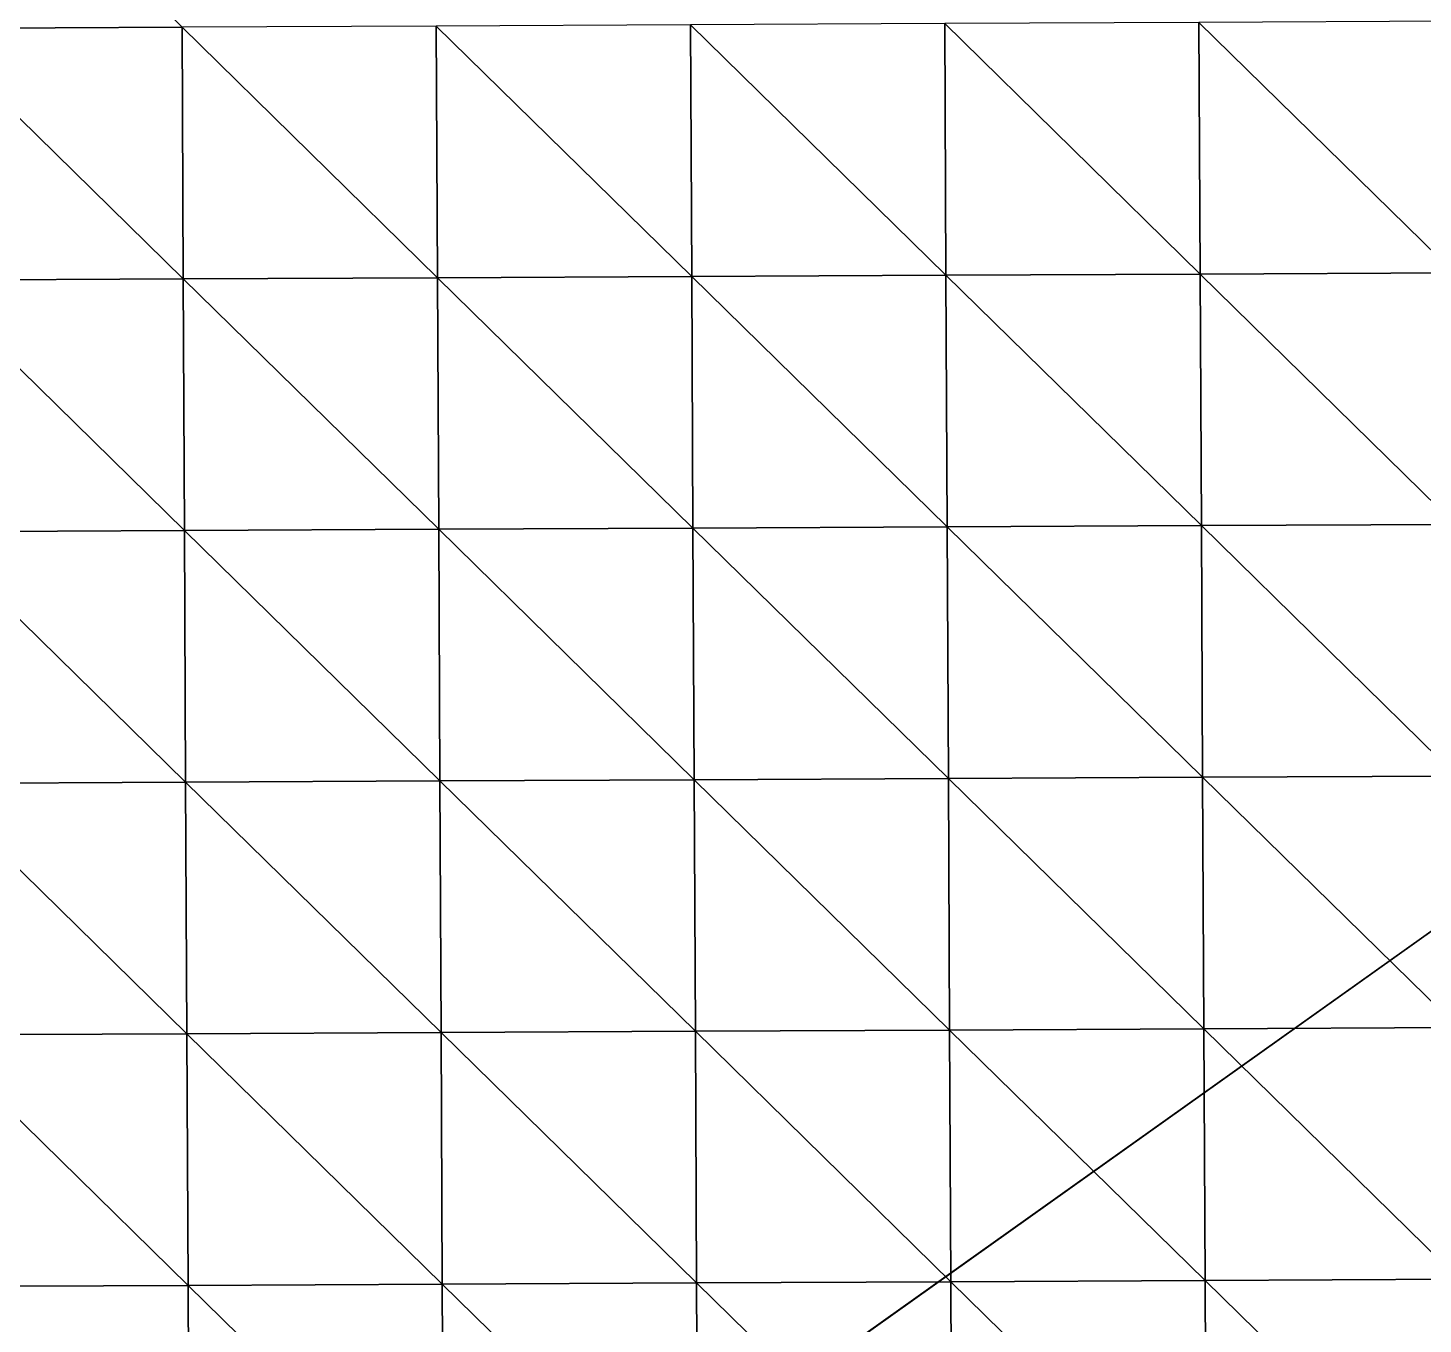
# Model space of a CAD drawing. Extents: x -372 to 678, y -263 to 741.
# Drawn here: x 148.4 to 217.4, y 135.6 to 199.7 of the extents above; entities that cross this region are included whole.
import ezdxf

# ---------------------------------------------------------------- set-up
doc = ezdxf.new("R2010")
doc.units = 0
doc.header["$LTSCALE"] = 0.0254
doc.layers.get('0').update_dxf_attribs({"linetype": 'CONTINUOUS'})
doc.layers.add('LOCATION_SNAPSHOT', color=144, linetype='CONTINUOUS')
doc.layers.add('LOCATION_TERRAIN', color=36, linetype='CONTINUOUS')

# ---------------------------------------------------------------- blocks, each defined once
blk = doc.blocks.new('LOCATION_SNAPSHOT')
at = {"color": 8}
mesh = blk.add_polyface(dxfattribs=at)
corners = [(-369.308, -262.945), (369.306, 262.947), (-371.821, 259.377), (371.824, -259.377)]
mesh.append_faces([[corners[k] for k in face] for face in [(0, 1, 2), (1, 0, 3)]], dxfattribs={"vtx0": -1, "color": 8})
blk = doc.blocks.new('LOCATION_TERRAIN')
at = {"color": 8}
mesh = blk.add_polyface(dxfattribs=at)
corners = [(156.06, 199.736, -0.764), (143.439, 212.112, -2.101), (143.499, 199.676, -2.031)]
mesh.append_faces([[corners[k] for k in face] for face in [(0, 1, 2)]], dxfattribs={"color": 8})
mesh = blk.add_polyface(dxfattribs=at)
corners = [(193.805, 187.482, 4.452), (193.745, 199.918, 3.318), (181.183, 199.857, 1.923)]
mesh.append_faces([[corners[k] for k in face] for face in [(0, 1, 2)]], dxfattribs={"color": 8})
mesh = blk.add_polyface(dxfattribs=at)
corners = [(206.366, 187.542, 5.959), (206.306, 199.978, 4.625), (193.745, 199.918, 3.318)]
mesh.append_faces([[corners[k] for k in face] for face in [(0, 1, 2)]], dxfattribs={"color": 8})
mesh = blk.add_polyface(dxfattribs=at)
corners = [(206.366, 187.542, 5.959), (193.745, 199.918, 3.318), (193.805, 187.482, 4.452)]
mesh.append_faces([[corners[k] for k in face] for face in [(0, 1, 2)]], dxfattribs={"color": 8})
mesh = blk.add_polyface(dxfattribs=at)
corners = [(218.928, 187.603, 6.93), (218.868, 200.039, 5.488), (206.306, 199.978, 4.625)]
mesh.append_faces([[corners[k] for k in face] for face in [(0, 1, 2)]], dxfattribs={"color": 8})
mesh = blk.add_polyface(dxfattribs=at)
corners = [(218.928, 187.603, 6.93), (206.306, 199.978, 4.625), (206.366, 187.542, 5.959)]
mesh.append_faces([[corners[k] for k in face] for face in [(0, 1, 2)]], dxfattribs={"color": 8})
mesh = blk.add_polyface(dxfattribs=at)
corners = [(156.12, 187.3, -0.368), (156.06, 199.736, -0.764), (143.499, 199.676, -2.031)]
mesh.append_faces([[corners[k] for k in face] for face in [(0, 1, 2)]], dxfattribs={"color": 8})
mesh = blk.add_polyface(dxfattribs=at)
corners = [(156.12, 187.3, -0.368), (143.499, 199.676, -2.031), (143.559, 187.239, -1.961)]
mesh.append_faces([[corners[k] for k in face] for face in [(0, 1, 2)]], dxfattribs={"color": 8})
mesh = blk.add_polyface(dxfattribs=at)
corners = [(168.682, 187.36, 1.228), (168.622, 199.797, 0.528), (156.06, 199.736, -0.764)]
mesh.append_faces([[corners[k] for k in face] for face in [(0, 1, 2)]], dxfattribs={"color": 8})
mesh = blk.add_polyface(dxfattribs=at)
corners = [(168.682, 187.36, 1.228), (156.06, 199.736, -0.764), (156.12, 187.3, -0.368)]
mesh.append_faces([[corners[k] for k in face] for face in [(0, 1, 2)]], dxfattribs={"color": 8})
mesh = blk.add_polyface(dxfattribs=at)
corners = [(181.243, 187.421, 2.84), (181.183, 199.857, 1.923), (168.622, 199.797, 0.528)]
mesh.append_faces([[corners[k] for k in face] for face in [(0, 1, 2)]], dxfattribs={"color": 8})
mesh = blk.add_polyface(dxfattribs=at)
corners = [(181.243, 187.421, 2.84), (168.622, 199.797, 0.528), (168.682, 187.36, 1.228)]
mesh.append_faces([[corners[k] for k in face] for face in [(0, 1, 2)]], dxfattribs={"color": 8})
mesh = blk.add_polyface(dxfattribs=at)
corners = [(193.805, 187.482, 4.452), (181.183, 199.857, 1.923), (181.243, 187.421, 2.84)]
mesh.append_faces([[corners[k] for k in face] for face in [(0, 1, 2)]], dxfattribs={"color": 8})
mesh = blk.add_polyface(dxfattribs=at)
corners = [(206.426, 175.106, 7.248), (206.366, 187.542, 5.959), (193.805, 187.482, 4.452)]
mesh.append_faces([[corners[k] for k in face] for face in [(0, 1, 2)]], dxfattribs={"color": 8})
mesh = blk.add_polyface(dxfattribs=at)
corners = [(218.988, 175.166, 8.059), (218.928, 187.603, 6.93), (206.366, 187.542, 5.959)]
mesh.append_faces([[corners[k] for k in face] for face in [(0, 1, 2)]], dxfattribs={"color": 8})
mesh = blk.add_polyface(dxfattribs=at)
corners = [(218.988, 175.166, 8.059), (206.366, 187.542, 5.959), (206.426, 175.106, 7.248)]
mesh.append_faces([[corners[k] for k in face] for face in [(0, 1, 2)]], dxfattribs={"color": 8})
mesh = blk.add_polyface(dxfattribs=at)
corners = [(156.18, 174.864, -0.1), (156.12, 187.3, -0.368), (143.559, 187.239, -1.961)]
mesh.append_faces([[corners[k] for k in face] for face in [(0, 1, 2)]], dxfattribs={"color": 8})
mesh = blk.add_polyface(dxfattribs=at)
corners = [(156.18, 174.864, -0.1), (143.559, 187.239, -1.961), (143.619, 174.803, -1.839)]
mesh.append_faces([[corners[k] for k in face] for face in [(0, 1, 2)]], dxfattribs={"color": 8})
mesh = blk.add_polyface(dxfattribs=at)
corners = [(168.742, 174.924, 1.674), (168.682, 187.36, 1.228), (156.12, 187.3, -0.368)]
mesh.append_faces([[corners[k] for k in face] for face in [(0, 1, 2)]], dxfattribs={"color": 8})
mesh = blk.add_polyface(dxfattribs=at)
corners = [(168.742, 174.924, 1.674), (156.12, 187.3, -0.368), (156.18, 174.864, -0.1)]
mesh.append_faces([[corners[k] for k in face] for face in [(0, 1, 2)]], dxfattribs={"color": 8})
mesh = blk.add_polyface(dxfattribs=at)
corners = [(181.303, 174.985, 3.592), (181.243, 187.421, 2.84), (168.682, 187.36, 1.228)]
mesh.append_faces([[corners[k] for k in face] for face in [(0, 1, 2)]], dxfattribs={"color": 8})
mesh = blk.add_polyface(dxfattribs=at)
corners = [(181.303, 174.985, 3.592), (168.682, 187.36, 1.228), (168.742, 174.924, 1.674)]
mesh.append_faces([[corners[k] for k in face] for face in [(0, 1, 2)]], dxfattribs={"color": 8})
mesh = blk.add_polyface(dxfattribs=at)
corners = [(193.865, 175.045, 5.511), (193.805, 187.482, 4.452), (181.243, 187.421, 2.84)]
mesh.append_faces([[corners[k] for k in face] for face in [(0, 1, 2)]], dxfattribs={"color": 8})
mesh = blk.add_polyface(dxfattribs=at)
corners = [(193.865, 175.045, 5.511), (181.243, 187.421, 2.84), (181.303, 174.985, 3.592)]
mesh.append_faces([[corners[k] for k in face] for face in [(0, 1, 2)]], dxfattribs={"color": 8})
mesh = blk.add_polyface(dxfattribs=at)
corners = [(206.426, 175.106, 7.248), (193.805, 187.482, 4.452), (193.865, 175.045, 5.511)]
mesh.append_faces([[corners[k] for k in face] for face in [(0, 1, 2)]], dxfattribs={"color": 8})
mesh = blk.add_polyface(dxfattribs=at)
corners = [(206.486, 162.67, 8.528), (206.426, 175.106, 7.248), (193.865, 175.045, 5.511)]
mesh.append_faces([[corners[k] for k in face] for face in [(0, 1, 2)]], dxfattribs={"color": 8})
mesh = blk.add_polyface(dxfattribs=at)
corners = [(219.048, 162.73, 9.122), (218.988, 175.166, 8.059), (206.426, 175.106, 7.248)]
mesh.append_faces([[corners[k] for k in face] for face in [(0, 1, 2)]], dxfattribs={"color": 8})
mesh = blk.add_polyface(dxfattribs=at)
corners = [(219.048, 162.73, 9.122), (206.426, 175.106, 7.248), (206.486, 162.67, 8.528)]
mesh.append_faces([[corners[k] for k in face] for face in [(0, 1, 2)]], dxfattribs={"color": 8})
mesh = blk.add_polyface(dxfattribs=at)
corners = [(156.24, 162.427, 0.141), (156.18, 174.864, -0.1), (143.619, 174.803, -1.839)]
mesh.append_faces([[corners[k] for k in face] for face in [(0, 1, 2)]], dxfattribs={"color": 8})
mesh = blk.add_polyface(dxfattribs=at)
corners = [(156.24, 162.427, 0.141), (143.619, 174.803, -1.839), (143.679, 162.367, -1.707)]
mesh.append_faces([[corners[k] for k in face] for face in [(0, 1, 2)]], dxfattribs={"color": 8})
mesh = blk.add_polyface(dxfattribs=at)
corners = [(168.802, 162.488, 2.066), (168.742, 174.924, 1.674), (156.18, 174.864, -0.1)]
mesh.append_faces([[corners[k] for k in face] for face in [(0, 1, 2)]], dxfattribs={"color": 8})
mesh = blk.add_polyface(dxfattribs=at)
corners = [(168.802, 162.488, 2.066), (156.18, 174.864, -0.1), (156.24, 162.427, 0.141)]
mesh.append_faces([[corners[k] for k in face] for face in [(0, 1, 2)]], dxfattribs={"color": 8})
mesh = blk.add_polyface(dxfattribs=at)
corners = [(181.363, 162.548, 4.31), (181.303, 174.985, 3.592), (168.742, 174.924, 1.674)]
mesh.append_faces([[corners[k] for k in face] for face in [(0, 1, 2)]], dxfattribs={"color": 8})
mesh = blk.add_polyface(dxfattribs=at)
corners = [(181.363, 162.548, 4.31), (168.742, 174.924, 1.674), (168.802, 162.488, 2.066)]
mesh.append_faces([[corners[k] for k in face] for face in [(0, 1, 2)]], dxfattribs={"color": 8})
mesh = blk.add_polyface(dxfattribs=at)
corners = [(193.925, 162.609, 6.554), (193.865, 175.045, 5.511), (181.303, 174.985, 3.592)]
mesh.append_faces([[corners[k] for k in face] for face in [(0, 1, 2)]], dxfattribs={"color": 8})
mesh = blk.add_polyface(dxfattribs=at)
corners = [(193.925, 162.609, 6.554), (181.303, 174.985, 3.592), (181.363, 162.548, 4.31)]
mesh.append_faces([[corners[k] for k in face] for face in [(0, 1, 2)]], dxfattribs={"color": 8})
mesh = blk.add_polyface(dxfattribs=at)
corners = [(206.486, 162.67, 8.528), (193.865, 175.045, 5.511), (193.925, 162.609, 6.554)]
mesh.append_faces([[corners[k] for k in face] for face in [(0, 1, 2)]], dxfattribs={"color": 8})
mesh = blk.add_polyface(dxfattribs=at)
corners = [(219.108, 150.294, 10.185), (219.048, 162.73, 9.122), (206.486, 162.67, 8.528)]
mesh.append_faces([[corners[k] for k in face] for face in [(0, 1, 2)]], dxfattribs={"color": 8})
mesh = blk.add_polyface(dxfattribs=at)
corners = [(156.3, 149.991, 0.383), (156.24, 162.427, 0.141), (143.679, 162.367, -1.707)]
mesh.append_faces([[corners[k] for k in face] for face in [(0, 1, 2)]], dxfattribs={"color": 8})
mesh = blk.add_polyface(dxfattribs=at)
corners = [(156.3, 149.991, 0.383), (143.679, 162.367, -1.707), (143.738, 149.931, -1.574)]
mesh.append_faces([[corners[k] for k in face] for face in [(0, 1, 2)]], dxfattribs={"color": 8})
mesh = blk.add_polyface(dxfattribs=at)
corners = [(168.861, 150.052, 2.458), (168.802, 162.488, 2.066), (156.24, 162.427, 0.141)]
mesh.append_faces([[corners[k] for k in face] for face in [(0, 1, 2)]], dxfattribs={"color": 8})
mesh = blk.add_polyface(dxfattribs=at)
corners = [(168.861, 150.052, 2.458), (156.24, 162.427, 0.141), (156.3, 149.991, 0.383)]
mesh.append_faces([[corners[k] for k in face] for face in [(0, 1, 2)]], dxfattribs={"color": 8})
mesh = blk.add_polyface(dxfattribs=at)
corners = [(181.423, 150.112, 5.028), (181.363, 162.548, 4.31), (168.802, 162.488, 2.066)]
mesh.append_faces([[corners[k] for k in face] for face in [(0, 1, 2)]], dxfattribs={"color": 8})
mesh = blk.add_polyface(dxfattribs=at)
corners = [(181.423, 150.112, 5.028), (168.802, 162.488, 2.066), (168.861, 150.052, 2.458)]
mesh.append_faces([[corners[k] for k in face] for face in [(0, 1, 2)]], dxfattribs={"color": 8})
mesh = blk.add_polyface(dxfattribs=at)
corners = [(193.984, 150.173, 7.597), (193.925, 162.609, 6.554), (181.363, 162.548, 4.31)]
mesh.append_faces([[corners[k] for k in face] for face in [(0, 1, 2)]], dxfattribs={"color": 8})
mesh = blk.add_polyface(dxfattribs=at)
corners = [(193.984, 150.173, 7.597), (181.363, 162.548, 4.31), (181.423, 150.112, 5.028)]
mesh.append_faces([[corners[k] for k in face] for face in [(0, 1, 2)]], dxfattribs={"color": 8})
mesh = blk.add_polyface(dxfattribs=at)
corners = [(206.546, 150.233, 9.808), (206.486, 162.67, 8.528), (193.925, 162.609, 6.554)]
mesh.append_faces([[corners[k] for k in face] for face in [(0, 1, 2)]], dxfattribs={"color": 8})
mesh = blk.add_polyface(dxfattribs=at)
corners = [(206.546, 150.233, 9.808), (193.925, 162.609, 6.554), (193.984, 150.173, 7.597)]
mesh.append_faces([[corners[k] for k in face] for face in [(0, 1, 2)]], dxfattribs={"color": 8})
mesh = blk.add_polyface(dxfattribs=at)
corners = [(219.108, 150.294, 10.185), (206.486, 162.67, 8.528), (206.546, 150.233, 9.808)]
mesh.append_faces([[corners[k] for k in face] for face in [(0, 1, 2)]], dxfattribs={"color": 8})
mesh = blk.add_polyface(dxfattribs=at)
corners = [(219.167, 137.858, 9.482), (219.108, 150.294, 10.185), (206.546, 150.233, 9.808)]
mesh.append_faces([[corners[k] for k in face] for face in [(0, 1, 2)]], dxfattribs={"color": 8})
mesh = blk.add_polyface(dxfattribs=at)
corners = [(156.36, 137.555, 0.193), (156.3, 149.991, 0.383), (143.738, 149.931, -1.574)]
mesh.append_faces([[corners[k] for k in face] for face in [(0, 1, 2)]], dxfattribs={"color": 8})
mesh = blk.add_polyface(dxfattribs=at)
corners = [(156.36, 137.555, 0.193), (143.738, 149.931, -1.574), (143.798, 137.494, -1.446)]
mesh.append_faces([[corners[k] for k in face] for face in [(0, 1, 2)]], dxfattribs={"color": 8})
mesh = blk.add_polyface(dxfattribs=at)
corners = [(168.921, 137.615, 1.994), (168.861, 150.052, 2.458), (156.3, 149.991, 0.383)]
mesh.append_faces([[corners[k] for k in face] for face in [(0, 1, 2)]], dxfattribs={"color": 8})
mesh = blk.add_polyface(dxfattribs=at)
corners = [(168.921, 137.615, 1.994), (156.3, 149.991, 0.383), (156.36, 137.555, 0.193)]
mesh.append_faces([[corners[k] for k in face] for face in [(0, 1, 2)]], dxfattribs={"color": 8})
mesh = blk.add_polyface(dxfattribs=at)
corners = [(181.483, 137.676, 4.464), (181.423, 150.112, 5.028), (168.861, 150.052, 2.458)]
mesh.append_faces([[corners[k] for k in face] for face in [(0, 1, 2)]], dxfattribs={"color": 8})
mesh = blk.add_polyface(dxfattribs=at)
corners = [(181.483, 137.676, 4.464), (168.861, 150.052, 2.458), (168.921, 137.615, 1.994)]
mesh.append_faces([[corners[k] for k in face] for face in [(0, 1, 2)]], dxfattribs={"color": 8})
mesh = blk.add_polyface(dxfattribs=at)
corners = [(194.044, 137.736, 6.934), (193.984, 150.173, 7.597), (181.423, 150.112, 5.028)]
mesh.append_faces([[corners[k] for k in face] for face in [(0, 1, 2)]], dxfattribs={"color": 8})
mesh = blk.add_polyface(dxfattribs=at)
corners = [(194.044, 137.736, 6.934), (181.423, 150.112, 5.028), (181.483, 137.676, 4.464)]
mesh.append_faces([[corners[k] for k in face] for face in [(0, 1, 2)]], dxfattribs={"color": 8})
mesh = blk.add_polyface(dxfattribs=at)
corners = [(206.606, 137.797, 9.067), (206.546, 150.233, 9.808), (193.984, 150.173, 7.597)]
mesh.append_faces([[corners[k] for k in face] for face in [(0, 1, 2)]], dxfattribs={"color": 8})
mesh = blk.add_polyface(dxfattribs=at)
corners = [(206.606, 137.797, 9.067), (193.984, 150.173, 7.597), (194.044, 137.736, 6.934)]
mesh.append_faces([[corners[k] for k in face] for face in [(0, 1, 2)]], dxfattribs={"color": 8})
mesh = blk.add_polyface(dxfattribs=at)
corners = [(219.167, 137.858, 9.482), (206.546, 150.233, 9.808), (206.606, 137.797, 9.067)]
mesh.append_faces([[corners[k] for k in face] for face in [(0, 1, 2)]], dxfattribs={"color": 8})
mesh = blk.add_polyface(dxfattribs=at)
corners = [(156.42, 125.119, -0.114), (156.36, 137.555, 0.193), (143.798, 137.494, -1.446)]
mesh.append_faces([[corners[k] for k in face] for face in [(0, 1, 2)]], dxfattribs={"color": 8})
mesh = blk.add_polyface(dxfattribs=at)
corners = [(156.42, 125.119, -0.114), (143.798, 137.494, -1.446), (143.858, 125.058, -1.32)]
mesh.append_faces([[corners[k] for k in face] for face in [(0, 1, 2)]], dxfattribs={"color": 8})
mesh = blk.add_polyface(dxfattribs=at)
corners = [(168.981, 125.179, 1.294), (168.921, 137.615, 1.994), (156.36, 137.555, 0.193)]
mesh.append_faces([[corners[k] for k in face] for face in [(0, 1, 2)]], dxfattribs={"color": 8})
mesh = blk.add_polyface(dxfattribs=at)
corners = [(168.981, 125.179, 1.294), (156.36, 137.555, 0.193), (156.42, 125.119, -0.114)]
mesh.append_faces([[corners[k] for k in face] for face in [(0, 1, 2)]], dxfattribs={"color": 8})
mesh = blk.add_polyface(dxfattribs=at)
corners = [(181.543, 125.24, 3.547), (181.483, 137.676, 4.464), (168.921, 137.615, 1.994)]
mesh.append_faces([[corners[k] for k in face] for face in [(0, 1, 2)]], dxfattribs={"color": 8})
mesh = blk.add_polyface(dxfattribs=at)
corners = [(181.543, 125.24, 3.547), (168.921, 137.615, 1.994), (168.981, 125.179, 1.294)]
mesh.append_faces([[corners[k] for k in face] for face in [(0, 1, 2)]], dxfattribs={"color": 8})
mesh = blk.add_polyface(dxfattribs=at)
corners = [(194.104, 125.3, 5.8), (194.044, 137.736, 6.934), (181.483, 137.676, 4.464)]
mesh.append_faces([[corners[k] for k in face] for face in [(0, 1, 2)]], dxfattribs={"color": 8})
mesh = blk.add_polyface(dxfattribs=at)
corners = [(194.104, 125.3, 5.8), (181.483, 137.676, 4.464), (181.543, 125.24, 3.547)]
mesh.append_faces([[corners[k] for k in face] for face in [(0, 1, 2)]], dxfattribs={"color": 8})
mesh = blk.add_polyface(dxfattribs=at)
corners = [(206.666, 125.361, 7.769), (206.606, 137.797, 9.067), (194.044, 137.736, 6.934)]
mesh.append_faces([[corners[k] for k in face] for face in [(0, 1, 2)]], dxfattribs={"color": 8})
mesh = blk.add_polyface(dxfattribs=at)
corners = [(206.666, 125.361, 7.769), (194.044, 137.736, 6.934), (194.104, 125.3, 5.8)]
mesh.append_faces([[corners[k] for k in face] for face in [(0, 1, 2)]], dxfattribs={"color": 8})
mesh = blk.add_polyface(dxfattribs=at)
corners = [(219.227, 125.421, 8.293), (219.167, 137.858, 9.482), (206.606, 137.797, 9.067)]
mesh.append_faces([[corners[k] for k in face] for face in [(0, 1, 2)]], dxfattribs={"color": 8})
mesh = blk.add_polyface(dxfattribs=at)
corners = [(219.227, 125.421, 8.293), (206.606, 137.797, 9.067), (206.666, 125.361, 7.769)]
mesh.append_faces([[corners[k] for k in face] for face in [(0, 1, 2)]], dxfattribs={"color": 8})

msp = doc.modelspace()

# ---------------------------------------------------------------- block references
at = {"layer": 'LOCATION_SNAPSHOT', "color": 0}
msp.add_blockref('LOCATION_SNAPSHOT', (0, 0), dxfattribs=at)
at = {"layer": 'LOCATION_TERRAIN', "color": 0}
msp.add_blockref('LOCATION_TERRAIN', (0, 0), dxfattribs=at)

doc.saveas('drawing.dxf')
